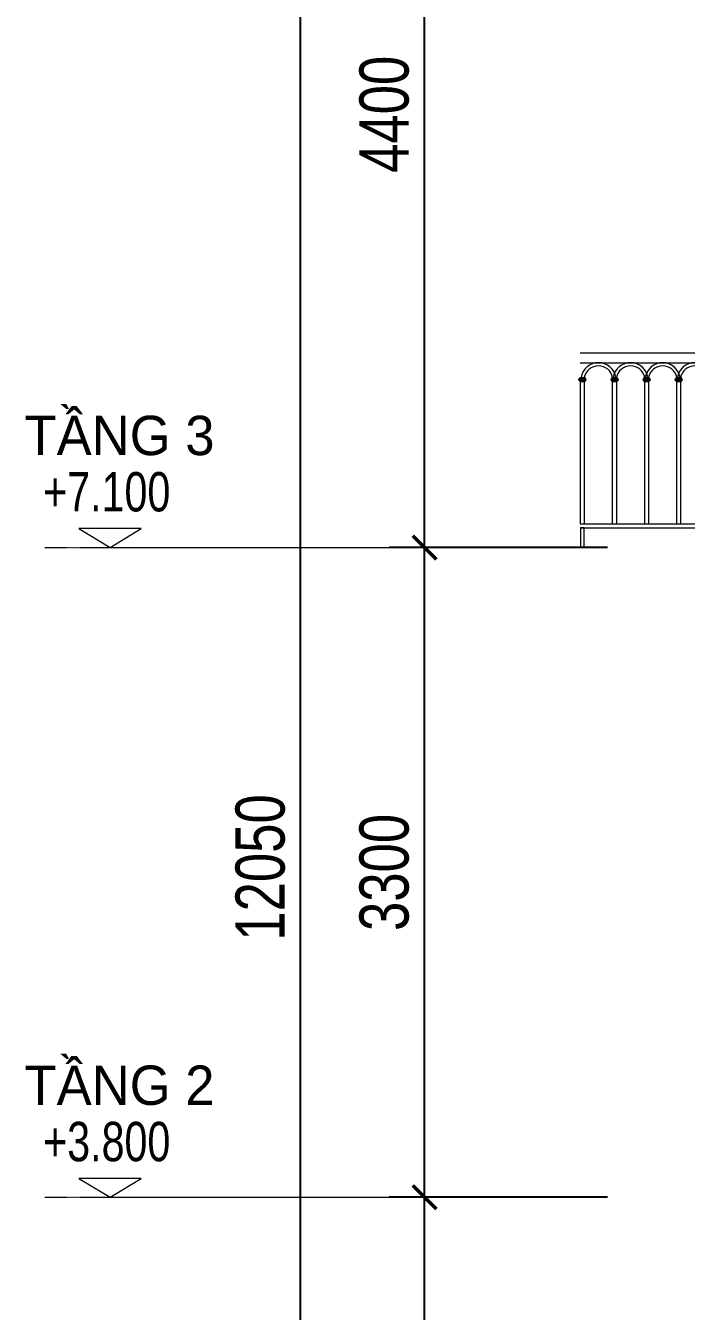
# Model space of a CAD drawing. Header units: millimetres. Extents: x 33748 to 451939, y -263262 to 62681.
# Drawn here: x 344008 to 347366, y -242341 to -235812 of the extents above; entities that cross this region are included whole.
import ezdxf

# ---------------------------------------------------------------- set-up
doc = ezdxf.new("R2010")
doc.units = ezdxf.units.MM
doc.header["$PDMODE"] = 98
doc.linetypes.add('CENTER', pattern=[50.8, 31.75, -6.35, 6.35, -6.35])
doc.layers.get('Defpoints').update_dxf_attribs({"color": 202, "lineweight": 13})
for name, color, linetype, lineweight in [('-CENTER', 143, 'CENTER', 13), ('-DIM', 9, 'Continuous', 13), ('-HATCH', 8, 'Continuous', 5), ('-KH', 143, 'Continuous', 13), ('-TEXT', 7, 'Continuous', 15)]:
    doc.layers.add(name, color=color, linetype=linetype, lineweight=lineweight)
doc.styles.add('1', font='arial.ttf')
doc.styles.add('AVANH', font='', dxfattribs={"width": 0.8})
doc.styles.add('vnavanth', font='', dxfattribs={"width": 0.8})
doc.styles.get('AVANH').set_extended_font_data('.VnAvantH')
doc.styles.get('vnavanth').set_extended_font_data('.VnAvantH')
doc.dimstyles.new('C_100A3', dxfattribs={"dimscale": 100, "dimtxt": 2.5, "dimasz": 1.2, "dimexe": 1.8, "dimexo": 0, "dimgap": 0.75, "dimtad": 1, "dimdec": 0, "dimzin": 0, "dimdsep": 46, "dimtxsty": 'AVANH', "dimblk": 'ARCHTICK', "dimcen": 0, "dimdle": 1.8, "dimclrd": 256, "dimclre": 256, "dimclrt": 7, "dimadec": 0, "dimazin": 0, "dimtfac": 0.0001, "dimtdec": 0, "dimtix": 1, "dimtmove": 2, "dimatfit": 3, "dimldrblk": 'ARCHTICK', "dimfxl": 1.8, "dimtolj": 1, "dimtzin": 0, "dimarcsym": 0})

# ---------------------------------------------------------------- blocks, each defined once
blk = doc.blocks.new('A$C40d04d36')
for p, q in [((8.8, 988.8), (6557, 988.8)), ((8.8, 938.8), (6557, 938.8)), ((8.3, 859), (0, 854)), ((0, 854), (0, 852)), ((9.8, 854), (0, 854)), ((0, 852), (8.3, 846.9)), ((9.8, 852), (0, 852)), ((5.9, 863), (5.9, 861)), ((5.9, 863), (9.8, 863)), ((5.9, 861), (8.3, 861)), ((8.3, 861), (8.3, 859)), ((8.3, 861), (9.8, 861)), ((8.3, 859), (30.6, 859)), ((9.8, 863), (29, 863)), ((29, 861), (9.8, 861)), ((9.8, 852), (9.8, 854)), ((9.8, 854), (29, 854)), ((9.8, 852), (29, 852)), ((29, 863), (33, 863)), ((29, 861), (30.6, 861)), ((29, 854), (29, 852)), ((29, 854), (38.9, 854)), ((29, 852), (38.9, 852)), ((30.6, 859), (30.6, 861)), ((30.6, 861), (33, 861)), ((38.9, 854), (30.6, 859)), ((30.6, 846.9), (38.9, 852)), ((33, 861), (33, 863)), ((38.9, 852), (38.9, 854)), ((171.5, 859), (163.2, 854)), ((163.2, 854), (163.2, 852)), ((173, 854), (163.2, 854)), ((163.2, 852), (171.5, 846.9)), ((173, 852), (163.2, 852)), ((169.1, 863), (169.1, 861)), ((169.1, 863), (173, 863)), ((169.1, 861), (171.5, 861)), ((171.5, 861), (171.5, 859)), ((171.5, 861), (173, 861)), ((171.5, 859), (193.8, 859)), ((173, 863), (192.2, 863)), ((192.2, 861), (173, 861)), ((173, 852), (173, 854)), ((173, 854), (192.2, 854)), ((173, 852), (192.2, 852)), ((192.2, 863), (196.2, 863)), ((192.2, 861), (193.8, 861)), ((192.2, 854), (192.2, 852)), ((192.2, 854), (202.1, 854)), ((192.2, 852), (202.1, 852)), ((193.8, 859), (193.8, 861)), ((193.8, 861), (196.2, 861)), ((202.1, 854), (193.8, 859)), ((193.8, 846.9), (202.1, 852)), ((196.2, 861), (196.2, 863)), ((202.1, 852), (202.1, 854)), ((334.7, 859), (326.4, 854)), ((326.4, 854), (326.4, 852)), ((336.2, 854), (326.4, 854)), ((326.4, 852), (334.7, 846.9)), ((336.2, 852), (326.4, 852)), ((332.3, 863), (332.3, 861)), ((332.3, 863), (336.2, 863)), ((332.3, 861), (334.7, 861)), ((334.7, 861), (334.7, 859)), ((334.7, 861), (336.2, 861)), ((334.7, 859), (357, 859)), ((336.2, 863), (355.4, 863)), ((355.4, 861), (336.2, 861)), ((336.2, 852), (336.2, 854)), ((336.2, 854), (355.4, 854)), ((336.2, 852), (355.4, 852)), ((355.4, 863), (359.4, 863)), ((355.4, 861), (357, 861)), ((355.4, 854), (355.4, 852)), ((355.4, 854), (365.3, 854)), ((355.4, 852), (365.3, 852)), ((357, 859), (357, 861)), ((357, 861), (359.4, 861)), ((365.3, 854), (357, 859)), ((357, 846.9), (365.3, 852)), ((359.4, 861), (359.4, 863)), ((365.3, 852), (365.3, 854)), ((497.9, 859), (489.6, 854)), ((489.6, 854), (489.6, 852)), ((499.4, 854), (489.6, 854)), ((489.6, 852), (497.9, 846.9)), ((499.4, 852), (489.6, 852)), ((495.5, 863), (495.5, 861)), ((495.5, 863), (499.4, 863)), ((495.5, 861), (497.9, 861)), ((497.9, 861), (497.9, 859)), ((497.9, 861), (499.4, 861)), ((497.9, 859), (520.2, 859)), ((499.4, 863), (518.6, 863)), ((518.6, 861), (499.4, 861)), ((499.4, 852), (499.4, 854)), ((499.4, 854), (518.6, 854)), ((499.4, 852), (518.6, 852)), ((518.6, 863), (522.6, 863)), ((518.6, 861), (520.2, 861)), ((518.6, 854), (518.6, 852)), ((518.6, 854), (528.5, 854)), ((518.6, 852), (528.5, 852)), ((520.2, 859), (520.2, 861)), ((520.2, 861), (522.6, 861)), ((528.5, 854), (520.2, 859)), ((520.2, 846.9), (528.5, 852)), ((522.6, 861), (522.6, 863)), ((528.5, 852), (528.5, 854)), ((5.9, 844.9), (5.9, 842.9)), ((5.9, 844.9), (8.3, 844.9)), ((5.9, 842.9), (9.8, 842.9)), ((8.3, 846.9), (8.3, 844.9)), ((8.3, 846.9), (30.6, 846.9)), ((8.3, 844.9), (9.8, 844.9)), ((29, 844.9), (9.8, 844.9)), ((9.8, 120), (9.8, 842.9)), ((9.8, 842.9), (29, 842.9)), ((29, 844.9), (30.6, 844.9)), ((29, 842.9), (29, 120)), ((29, 842.9), (33, 842.9)), ((30.6, 844.9), (30.6, 846.9)), ((30.6, 844.9), (33, 844.9)), ((33, 842.9), (33, 844.9)), ((169.1, 844.9), (169.1, 842.9)), ((169.1, 844.9), (171.5, 844.9)), ((169.1, 842.9), (173, 842.9)), ((171.5, 846.9), (171.5, 844.9)), ((171.5, 846.9), (193.8, 846.9)), ((171.5, 844.9), (173, 844.9)), ((192.2, 844.9), (173, 844.9)), ((173, 120), (173, 842.9)), ((173, 842.9), (192.2, 842.9)), ((192.2, 844.9), (193.8, 844.9)), ((192.2, 842.9), (192.2, 120)), ((192.2, 842.9), (196.2, 842.9)), ((193.8, 844.9), (193.8, 846.9)), ((193.8, 844.9), (196.2, 844.9)), ((196.2, 842.9), (196.2, 844.9)), ((332.3, 844.9), (332.3, 842.9)), ((332.3, 844.9), (334.7, 844.9)), ((332.3, 842.9), (336.2, 842.9)), ((334.7, 846.9), (334.7, 844.9)), ((334.7, 846.9), (357, 846.9)), ((334.7, 844.9), (336.2, 844.9)), ((355.4, 844.9), (336.2, 844.9)), ((336.2, 120), (336.2, 842.9)), ((336.2, 842.9), (355.4, 842.9)), ((355.4, 844.9), (357, 844.9)), ((355.4, 842.9), (355.4, 120)), ((355.4, 842.9), (359.4, 842.9)), ((357, 844.9), (357, 846.9)), ((357, 844.9), (359.4, 844.9)), ((359.4, 842.9), (359.4, 844.9)), ((495.5, 844.9), (495.5, 842.9)), ((495.5, 844.9), (497.9, 844.9)), ((495.5, 842.9), (499.4, 842.9)), ((497.9, 846.9), (497.9, 844.9)), ((497.9, 846.9), (520.2, 846.9)), ((497.9, 844.9), (499.4, 844.9)), ((518.6, 844.9), (499.4, 844.9)), ((499.4, 120), (499.4, 842.9)), ((499.4, 842.9), (518.6, 842.9)), ((518.6, 844.9), (520.2, 844.9)), ((518.6, 842.9), (518.6, 120)), ((518.6, 842.9), (522.6, 842.9)), ((520.2, 844.9), (520.2, 846.9)), ((520.2, 844.9), (522.6, 844.9)), ((522.6, 842.9), (522.6, 844.9)), ((8.8, 120), (6557, 120)), ((8.8, 100), (6557, 100))]:
    blk.add_line(p, q)
blk.add_lwpolyline([(29, 100), (9.8, 100), (9.8, 0), (29, 0)], close=True)
for centre, radius, start, end in [((101, 849.8), 89.2, 8.53041, 171.46959), ((101, 849.8), 73.2, 10.41372, 169.58628), ((264.2, 849.8), 89.2, 8.53041, 171.46959), ((264.2, 849.8), 73.2, 10.41372, 169.58628), ((427.4, 849.8), 89.2, 8.53041, 171.46959), ((427.4, 849.8), 73.2, 10.41372, 169.58628), ((590.6, 849.8), 89.2, 8.53041, 171.46959), ((590.6, 849.8), 73.2, 10.41372, 169.58628)]:
    blk.add_arc(centre, radius, start, end)
blk = doc.blocks.new('_ARCHTICK')
at = {"const_width": 0.15}
blk.add_lwpolyline([(-0.5, -0.5), (0.5, 0.5)], dxfattribs=at)
blk = doc.blocks.new('*D1117')
at = {"layer": '-DIM', "lineweight": -2, "transparency": 16777216}
for p, q in [((346035.4, -245842.4), (346035.4, -241582.4)), ((346965.6, -241762.4), (345855.4, -241762.4)), ((346965.6, -245662.4), (345855.4, -245662.4))]:
    blk.add_line(p, q, dxfattribs=at)
at = {"layer": 'Defpoints', "color": 0, "transparency": 16777216}
for p in [(346035.4, -241762.4), (346965.6, -241762.4), (346965.6, -245662.4)]:
    blk.add_point(p, dxfattribs=at)
at = {"layer": '-DIM', "lineweight": -2, "transparency": 16777216, "xscale": 120, "yscale": 120, "zscale": 120}
for p, rotation in [((346035.4, -241762.4), 90), ((346035.4, -245662.4), 270)]:
    blk.add_blockref('_ARCHTICK', p, dxfattribs=dict(at, rotation=rotation))
at = {"layer": '-DIM', "color": 7, "transparency": 16777216, "insert": (345831.1, -243712.4), "char_height": 250, "attachment_point": 5, "rotation": 90, "style": 'AVANH'}
blk.add_mtext('\\A1;3900', dxfattribs=at)
blk = doc.blocks.new('*D1118')
at = {"layer": '-DIM', "lineweight": -2, "transparency": 16777216}
for p, q in [((346035.4, -241942.4), (346035.4, -238282.4)), ((346965.6, -238462.4), (345855.4, -238462.4)), ((346965.6, -241762.4), (345855.4, -241762.4))]:
    blk.add_line(p, q, dxfattribs=at)
at = {"layer": 'Defpoints', "color": 0, "transparency": 16777216}
for p in [(346035.4, -238462.4), (346965.6, -238462.4), (346965.6, -241762.4)]:
    blk.add_point(p, dxfattribs=at)
at = {"layer": '-DIM', "lineweight": -2, "transparency": 16777216, "xscale": 120, "yscale": 120, "zscale": 120}
for p, rotation in [((346035.4, -238462.4), 90), ((346035.4, -241762.4), 270)]:
    blk.add_blockref('_ARCHTICK', p, dxfattribs=dict(at, rotation=rotation))
at = {"layer": '-DIM', "color": 7, "transparency": 16777216, "insert": (345831.1, -240112.4), "char_height": 250, "attachment_point": 5, "rotation": 90, "style": 'AVANH'}
blk.add_mtext('\\A1;3300', dxfattribs=at)
blk = doc.blocks.new('*D1115')
at = {"layer": '-DIM', "lineweight": -2, "transparency": 16777216}
for p, q in [((346035.4, -238642.4), (346035.4, -233882.3)), ((346965.6, -234062.3), (345855.4, -234062.3)), ((346965.6, -238462.4), (345855.4, -238462.4))]:
    blk.add_line(p, q, dxfattribs=at)
at = {"layer": 'Defpoints', "color": 0, "transparency": 16777216}
for p in [(346035.4, -234062.3), (346965.6, -234062.3), (346965.6, -238462.4)]:
    blk.add_point(p, dxfattribs=at)
at = {"layer": '-DIM', "lineweight": -2, "transparency": 16777216, "xscale": 120, "yscale": 120, "zscale": 120}
for p, rotation in [((346035.4, -234062.3), 90), ((346035.4, -238462.4), 270)]:
    blk.add_blockref('_ARCHTICK', p, dxfattribs=dict(at, rotation=rotation))
at = {"layer": '-DIM', "color": 7, "transparency": 16777216, "insert": (345831.1, -236262.3), "char_height": 250, "attachment_point": 5, "rotation": 90, "style": 'AVANH'}
blk.add_mtext('\\A1;4400', dxfattribs=at)
blk = doc.blocks.new('*D1116')
at = {"layer": '-DIM', "lineweight": -2, "transparency": 16777216}
for p, q in [((345405.4, -246292.4), (345405.4, -233882.3)), ((346965.6, -234062.3), (345225.4, -234062.3)), ((346965.6, -246112.4), (345225.4, -246112.4))]:
    blk.add_line(p, q, dxfattribs=at)
at = {"layer": 'Defpoints', "color": 0, "transparency": 16777216}
for p in [(345405.4, -234062.3), (346965.6, -234062.3), (346965.6, -246112.4)]:
    blk.add_point(p, dxfattribs=at)
at = {"layer": '-DIM', "lineweight": -2, "transparency": 16777216, "xscale": 120, "yscale": 120, "zscale": 120}
for p, rotation in [((345405.4, -234062.3), 90), ((345405.4, -246112.4), 270)]:
    blk.add_blockref('_ARCHTICK', p, dxfattribs=dict(at, rotation=rotation))
at = {"layer": '-DIM', "color": 7, "transparency": 16777216, "insert": (345201.1, -240087.3), "char_height": 250, "attachment_point": 5, "rotation": 90, "style": 'AVANH'}
blk.add_mtext('\\A1;12050', dxfattribs=at)

msp = doc.modelspace()

# ---------------------------------------------------------------- linework, layer by layer
at = {"layer": '-CENTER', "ltscale": 0.1}
for p, q in [((344104.6, -238462.4), (346965.6, -238462.4)), ((344104.6, -241762.4), (346965.6, -241762.4))]:
    msp.add_line(p, q, dxfattribs=at)
at = {"layer": '-KH'}
for p, q in [((344286.5, -238462.4), (344586.5, -238462.4)), ((344286.5, -241762.4), (344586.5, -241762.4))]:
    msp.add_line(p, q, dxfattribs=at)
for points in [[(344595.6, -238366.4), (344277.5, -238366.4), (344436.5, -238462.4)], [(344595.6, -241666.4), (344277.5, -241666.4), (344436.5, -241762.4)]]:
    msp.add_lwpolyline(points, close=True, dxfattribs=at)
for points in [[(344436.5, -238462.4), (344436.5, -238366.4), (344595.6, -238366.4), (344436.5, -238462.4)], [(344436.5, -241762.4), (344436.5, -241666.4), (344595.6, -241666.4), (344436.5, -241762.4)]]:
    msp.add_solid(points, dxfattribs=at)

# ---------------------------------------------------------------- block references
at = {"layer": '-HATCH'}
msp.add_blockref('A$C40d04d36', (346818.4, -238462.5), dxfattribs=at)

# ---------------------------------------------------------------- texts
at = {"layer": '-TEXT', "color": 2, "style": 'vnavanth'}
for s, height, p in [('TÇNG 3', 200, (344001.8, -237993.1)), ('TÇNG 2', 199.96, (344001.8, -241293.1))]:
    msp.add_text(s, height=height, dxfattribs=at).set_placement(p)
at = {"layer": '-TEXT', "style": '1', "width": 0.75}
for s, p in [('+7.100', (344096.5, -238279.1)), ('+3.800', (344096.5, -241579.1))]:
    msp.add_text(s, height=200, dxfattribs=at).set_placement(p)

# ---------------------------------------------------------------- dimensions: what is measured, and where the dimension line sits
at = {"layer": '-DIM'}
for base, p1, p2, picture, middle in [((345405.4, -234062.3), (346965.6, -246112.4), (346965.6, -234062.3), '*D1116', (345201.1, -240087.3)), ((346035.4, -234062.3), (346965.6, -238462.4), (346965.6, -234062.3), '*D1115', (345831.1, -236262.3)), ((346035.4, -238462.4), (346965.6, -241762.4), (346965.6, -238462.4), '*D1118', (345831.1, -240112.4)), ((346035.4, -241762.4), (346965.6, -245662.4), (346965.6, -241762.4), '*D1117', (345831.1, -243712.4))]:
    dim = msp.add_linear_dim(base=base, p1=p1, p2=p2, angle=90, dimstyle='C_100A3', dxfattribs=at)
    dim.commit()
    dim.dimension.update_dxf_attribs({"geometry": picture, "text_midpoint": middle})

doc.saveas('drawing.dxf')
